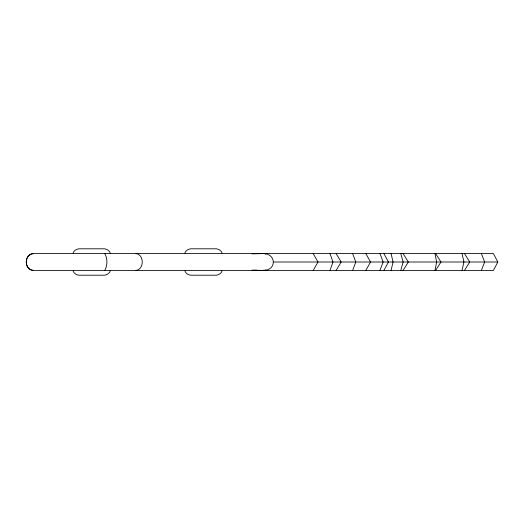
<?xml version="1.0" encoding="UTF-8"?>
<svg xmlns="http://www.w3.org/2000/svg" width="524" height="524" viewBox="0 0 524 524"><rect width="100%" height="100%" fill="white"/><g stroke="black" fill="none" stroke-linecap="round" stroke-linejoin="round"><path stroke-width="0.79" d="M263.906 270.397C277.36 269.932 275.807 252.745 262.589 253.603M434.972 270.397L436.643 262L434.972 253.603M462.05 270.397L463.936 262L462.05 253.603M391.068 270.397L393.059 262L391.068 253.603M400.775 270.397L403.146 262L400.775 253.603M73.15 253.04C73.858 250.577 76.406 249.182 78.79 248.802L104.571 248.802C106.955 249.182 109.503 250.577 110.204 253.04M110.204 270.96C109.503 273.423 106.955 274.818 104.571 275.198L78.79 275.198C76.406 274.818 73.858 273.423 73.15 270.96M184.959 253.04C185.66 250.577 188.208 249.182 190.598 248.802L216.373 248.802C218.763 249.182 221.311 250.577 222.012 253.04M222.012 270.96C221.311 273.423 218.763 274.818 216.373 275.198L190.598 275.198C188.208 274.818 185.66 273.423 184.959 270.96M330.022 270.397L332.956 262L330.022 253.603M352.639 270.397L355.796 262L352.639 253.603M379.959 270.397L383.149 262L379.959 253.603M481.386 270.397L484.635 262L481.386 253.603M497.8 262L493.418 270.397L33.418 270.397C23.973 270.109 23.973 253.891 33.418 253.603L493.418 253.603L497.8 262L273.751 262M383.928 270.397L388.454 262L383.928 253.603M365.857 270.397L370.553 262L365.857 253.603M313.188 270.397L318.022 262L313.188 253.603M336.126 270.397L341.163 262L336.126 253.603M464.506 270.397L469.727 262L464.506 253.603M403.061 270.397L408.347 262L403.061 253.603M435.588 270.397L441.018 262L435.588 253.603M252.057 270.129L256.171 270.109M104.283 270.397L104.938 270.109C107.571 265.354 107.571 258.646 104.938 253.891L104.283 253.603M136.011 270.397C144.303 269.454 144.303 254.546 136.011 253.603M262.589 270.397L263.939 270.161M265.124 270.109L265.897 269.984M252.057 253.871L262.314 253.603M256.007 270.214L262.314 270.397M265.897 254.016L265.124 253.891M33.418 270.384A8.384 7.231 -90 0 1 26.207 262A8.384 7.231 -90 0 1 33.418 253.616"/></g></svg>
